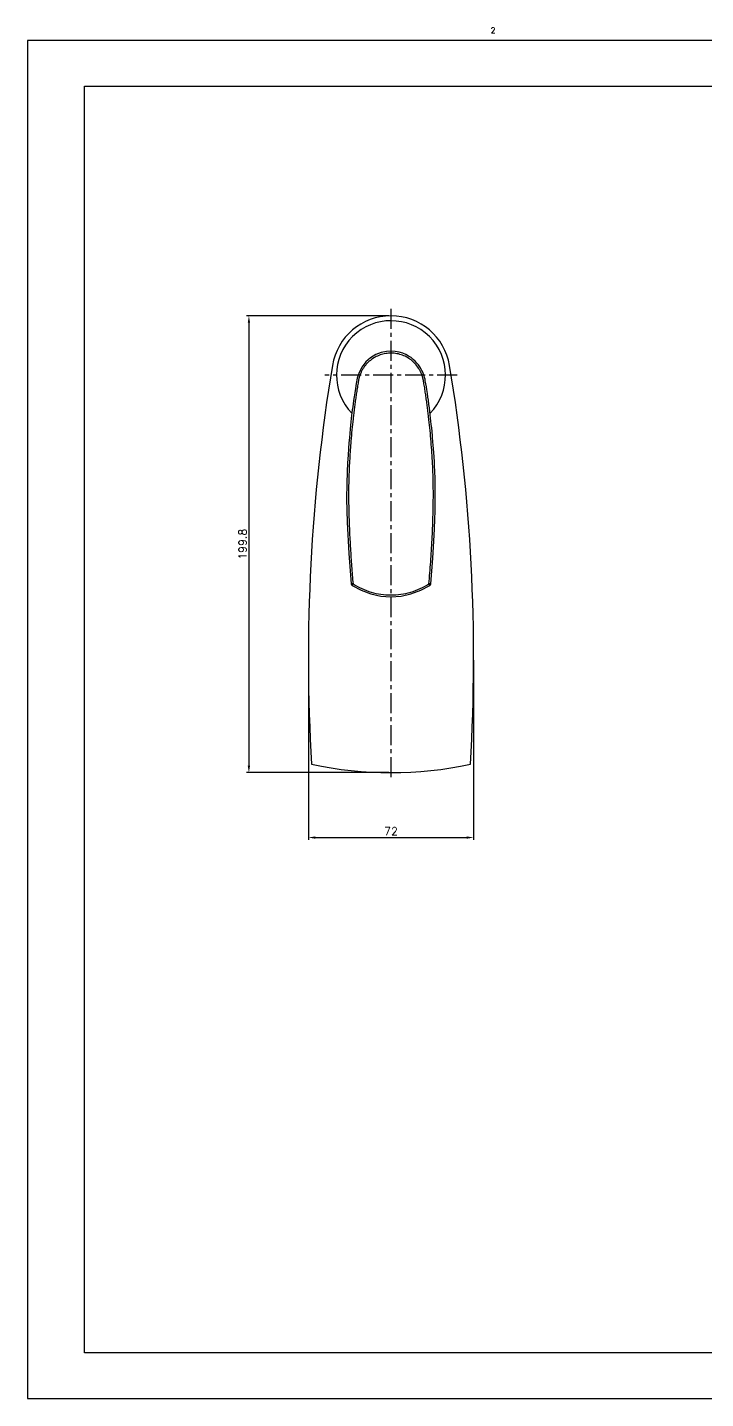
# Model space of a CAD drawing. Extents: x 16268 to 17109, y -53926 to -53326.
# Drawn here: x 16268 to 16565, y -53926 to -53326 of the extents above; entities that cross this region are included whole.
import ezdxf

# ---------------------------------------------------------------- set-up
doc = ezdxf.new("R2010")
doc.units = 0
doc.header["$LTSCALE"] = 7
doc.header["$MEASUREMENT"] = 0
doc.linetypes.add('CENTER', pattern=[2, 1.25, -0.25, 0.25, -0.25])
doc.layers.get('0').update_dxf_attribs({"color": 2, "linetype": 'CONTINUOUS'})
for name, color, linetype in [('08_ALL_FEATURES', 7, 'CONTINUOUS'), ('CL', 1, 'CENTER'), ('D', 2, 'CONTINUOUS'), ('DWG', 7, 'CONTINUOUS'), ('TXT', 4, 'CONTINUOUS')]:
    doc.layers.add(name, color=color, linetype=linetype)
doc.styles.add('GHS', font='ROMANS', dxfattribs={"bigfont": 'GHS'})

# ---------------------------------------------------------------- blocks, each defined once
blk = doc.blocks.new('BORDER')
for p, q in [((1, 1), (0, 1)), ((0, 1), (0, 0)), ((1, 0), (1, 1)), ((0, 0), (1, 0))]:
    blk.add_line(p, q)

msp = doc.modelspace()

# ---------------------------------------------------------------- linework, layer by layer
at = {"layer": '08_ALL_FEATURES', "color": 7, "linetype": 'Continuous'}
for p, q in [((16442.52, -53481.88), (16442.28, -53480.51)), ((16442.73, -53483.16), (16442.52, -53481.88)), ((16442.92, -53484.36), (16442.73, -53483.16)), ((16443.17, -53486.03), (16442.92, -53484.36)), ((16443.4, -53487.58), (16443.17, -53486.03)), ((16443.61, -53489.02), (16443.4, -53487.58)), ((16443.85, -53490.78), (16443.61, -53489.02)), ((16444.06, -53492.35), (16443.85, -53490.78)), ((16444.24, -53493.72), (16444.06, -53492.35)), ((16444.43, -53495.3), (16444.24, -53493.72)), ((16444.61, -53496.87), (16444.43, -53495.3)), ((16444.76, -53498.18), (16444.61, -53496.87)), ((16444.91, -53499.58), (16444.76, -53498.18)), ((16445.06, -53501.09), (16444.91, -53499.58)), ((16445.23, -53502.72), (16445.06, -53501.09)), ((16445.62, -53507.14), (16445.45, -53505.12)), ((16445.74, -53508.6), (16445.62, -53507.14)), ((16445.86, -53510.18), (16445.74, -53508.6)), ((16445.98, -53511.9), (16445.86, -53510.18)), ((16446.1, -53513.79), (16445.98, -53511.9)), ((16409.77, -53569.23), (16409.77, -53569.23)), ((16410.25, -53570), (16410.25, -53570)), ((16444.26, -53570), (16444.26, -53570)), ((16444.74, -53569.23), (16444.74, -53569.23))]:
    msp.add_line(p, q, dxfattribs=at)
for points in [[(16442.28, -53480.51), (16442.15, -53479.81), (16441.98, -53479.06), (16441.77, -53478.32), (16441.51, -53477.55), (16441.19, -53476.77), (16440.82, -53475.97), (16440.39, -53475.17), (16439.88, -53474.35), (16439.3, -53473.53), (16438.64, -53472.72), (16437.88, -53471.91), (16437.03, -53471.12), (16436.06, -53470.36), (16434.97, -53469.64), (16433.75, -53468.98), (16432.38, -53468.4), (16430.85, -53467.93), (16429.15, -53467.61), (16427.28, -53467.49), (16425.23, -53467.63), (16423.01, -53468.11), (16420.65, -53469.03), (16418.33, -53470.44), (16416.3, -53472.24), (16414.61, -53474.37), (16413.32, -53476.78), (16412.47, -53479.31), (16412.03, -53481.68), (16411.68, -53483.8), (16411.39, -53485.72), (16411.13, -53487.46), (16410.9, -53489.07), (16410.69, -53490.56), (16410.51, -53491.94), (16410.34, -53493.23), (16410.18, -53494.47), (16410.03, -53495.7), (16409.88, -53497.01), (16409.72, -53498.44), (16409.56, -53499.97), (16409.39, -53501.63), (16409.22, -53503.45), (16409.04, -53505.44), (16408.85, -53507.66)], [(16445.45, -53505.12), (16445.39, -53504.49), (16445.23, -53502.72)], [(16408.85, -53507.66), (16408.65, -53510.15), (16408.46, -53513), (16408.25, -53516.33), (16408.06, -53520.33), (16407.9, -53525.36), (16407.85, -53532.1), (16408.08, -53542.32), (16408.77, -53556.07), (16409.77, -53569.23)], [(16444.74, -53569.23), (16445.61, -53557.99), (16446.06, -53550.61), (16446.32, -53545.21), (16446.48, -53540.95), (16446.58, -53537.43), (16446.64, -53534.44), (16446.66, -53531.83), (16446.66, -53529.52), (16446.64, -53527.45), (16446.61, -53525.57), (16446.57, -53523.86), (16446.53, -53522.28), (16446.47, -53520.82), (16446.42, -53519.46), (16446.35, -53518.19), (16446.29, -53516.99), (16446.23, -53515.87), (16446.1, -53513.79)], [(16410.25, -53570), (16414.23, -53572.1), (16418.5, -53573.67), (16422.86, -53574.63), (16427.26, -53574.94), (16431.65, -53574.63), (16436.01, -53573.68), (16440.27, -53572.1), (16444.26, -53570)]]:
    msp.add_lwpolyline(points, dxfattribs=at)
for centre, start, end in [((16410.77, -53569.14), 185.85878, 238.84014), ((16443.74, -53569.14), 301.02537, 354.14013)]:
    msp.add_arc(centre, 1, start, end, dxfattribs=at)
for points, knots in [([(16443.85, -53569.33), (16444.14, -53566.11), (16444.65, -53559.64), (16445.16, -53551.54), (16445.47, -53545.03), (16445.65, -53540.12), (16445.77, -53535.2), (16445.8, -53531.1), (16445.79, -53527.81), (16445.75, -53524.54), (16445.63, -53520.46), (16445.39, -53515.59), (16445.08, -53510.75), (16444.71, -53505.91), (16444.27, -53501.08), (16443.84, -53497.06), (16443.45, -53493.85), (16443.14, -53491.44), (16442.81, -53489.03), (16442.52, -53487.03), (16442.28, -53485.43), (16442.1, -53484.23), (16441.91, -53483.03), (16441.74, -53482.03), (16441.6, -53481.23), (16441.52, -53480.73), (16441.45, -53480.33), (16441.39, -53480.03), (16441.33, -53479.73), (16441.24, -53479.34), (16441.11, -53478.85), (16440.93, -53478.27), (16440.72, -53477.69), (16440.26, -53476.56), (16439.39, -53474.93), (16437.88, -53472.99), (16436.06, -53471.32), (16433.98, -53469.98), (16431.7, -53469.02), (16429.27, -53468.46), (16426.79, -53468.32), (16424.32, -53468.62), (16421.94, -53469.33), (16419.72, -53470.44), (16417.73, -53471.91), (16416.31, -53473.39), (16415.33, -53474.71), (16414.69, -53475.75), (16414.13, -53476.84), (16413.75, -53477.78), (16413.49, -53478.55), (16413.32, -53479.14), (16413.17, -53479.73), (16413.06, -53480.33), (16412.96, -53480.93), (16412.82, -53481.73), (16412.65, -53482.73), (16412.46, -53483.93), (16412.27, -53485.13), (16412.09, -53486.33), (16411.86, -53487.93), (16411.57, -53489.93), (16411.3, -53491.94), (16411.1, -53493.54), (16410.9, -53495.15), (16410.57, -53497.97), (16410.15, -53501.99), (16409.87, -53505.21), (16409.74, -53506.82)], [0, 0, 0, 0, 0.062091, 0.124562, 0.1559, 0.187292, 0.218801, 0.25034, 0.266085, 0.281849, 0.313265, 0.344413, 0.375426, 0.406445, 0.437476, 0.468525, 0.484061, 0.499625, 0.515158, 0.530698, 0.538471, 0.546246, 0.554024, 0.561803, 0.565694, 0.569585, 0.571531, 0.573477, 0.575423, 0.577371, 0.58127, 0.585172, 0.589077, 0.592985, 0.608627, 0.624309, 0.640029, 0.655792, 0.671593, 0.687425, 0.703271, 0.719114, 0.734935, 0.750722, 0.766469, 0.782176, 0.790022, 0.797858, 0.805683, 0.813498, 0.817401, 0.821302, 0.825198, 0.829091, 0.832983, 0.836874, 0.844654, 0.852432, 0.860208, 0.867982, 0.875755, 0.891294, 0.906822, 0.914583, 0.922392, 0.937924, 0.968971, 1, 1, 1, 1]), ([(16409.74, -53506.82), (16409.53, -53509.4), (16409.16, -53514.57), (16408.85, -53521.07), (16408.73, -53526.3), (16408.7, -53531.55), (16408.76, -53536.81), (16408.93, -53542.06), (16409.13, -53547.29), (16409.48, -53553.8), (16410.01, -53561.58), (16410.43, -53566.76), (16410.66, -53569.33)], [0, 0, 0, 0, 0.123987, 0.248612, 0.31157, 0.374514, 0.500588, 0.563434, 0.626145, 0.751296, 0.875981, 1, 1, 1, 1]), ([(16410.66, -53569.33), (16410.55, -53569.34), (16410.34, -53569.35), (16410.1, -53569.34), (16409.94, -53569.32), (16409.85, -53569.29), (16409.8, -53569.27), (16409.78, -53569.24), (16409.78, -53569.23)], [0, 0, 0, 0, 0.357457, 0.679482, 0.803384, 0.896029, 0.959589, 1, 1, 1, 1]), ([(16410.25, -53570), (16410.25, -53570), (16410.25, -53569.99), (16410.26, -53569.99), (16410.26, -53569.99), (16410.26, -53569.98), (16410.28, -53569.96), (16410.29, -53569.94), (16410.31, -53569.9), (16410.33, -53569.87), (16410.36, -53569.82), (16410.4, -53569.76), (16410.45, -53569.67), (16410.52, -53569.56), (16410.59, -53569.45), (16410.63, -53569.37), (16410.66, -53569.33)], [0, 0, 0, 0, 0.001301, 0.005239, 0.011922, 0.021434, 0.049147, 0.087837, 0.136368, 0.193596, 0.258374, 0.329559, 0.486585, 0.656027, 0.829836, 1, 1, 1, 1]), ([(16410.66, -53569.33), (16411.9, -53570.1), (16414.48, -53571.46), (16418.59, -53572.99), (16422.87, -53573.94), (16427.25, -53574.27), (16431.63, -53573.94), (16435.92, -53572.99), (16440.03, -53571.46), (16442.61, -53570.1), (16443.85, -53569.33)], [0, 0, 0, 0, 0.124918, 0.249881, 0.374894, 0.499936, 0.625021, 0.75008, 0.87506, 1, 1, 1, 1]), ([(16444.74, -53569.23), (16444.74, -53569.24), (16444.71, -53569.27), (16444.66, -53569.29), (16444.58, -53569.31), (16444.47, -53569.33), (16444.34, -53569.34), (16444.13, -53569.35), (16443.97, -53569.34), (16443.85, -53569.33)], [0, 0, 0, 0, 0.040305, 0.103747, 0.195656, 0.315448, 0.460368, 0.626184, 1, 1, 1, 1]), ([(16443.85, -53569.33), (16443.88, -53569.38), (16443.93, -53569.47), (16444.01, -53569.59), (16444.08, -53569.71), (16444.14, -53569.81), (16444.18, -53569.88), (16444.21, -53569.92), (16444.22, -53569.95), (16444.24, -53569.97), (16444.25, -53569.99), (16444.25, -53569.99), (16444.26, -53570), (16444.26, -53570)], [0, 0, 0, 0, 0.204774, 0.396384, 0.568617, 0.716832, 0.836984, 0.885498, 0.925775, 0.957523, 0.980575, 0.994774, 1, 1, 1, 1])]:
    msp.add_open_spline(points, degree=3, knots=knots, dxfattribs=at)
at = {"layer": 'CL'}
for p, q in [((16427.26, -53449.07), (16427.26, -53654.87)), ((16456.26, -53478.07), (16398.26, -53478.07))]:
    msp.add_line(p, q, dxfattribs=at)
at = {"layer": 'D'}
for p, q in [((16426.26, -53452.07), (16364.1, -53452.07)), ((16365.1, -53455.07), (16365.1, -53648.87)), ((16391.11, -53602.61), (16391.11, -53681.25)), ((16463.41, -53602.61), (16463.41, -53681.25)), ((16426.26, -53651.87), (16364.1, -53651.87)), ((16394.11, -53680.25), (16460.41, -53680.25))]:
    msp.add_line(p, q, dxfattribs=at)
for points in [[(16364.6, -53455.07), (16365.6, -53455.07), (16365.1, -53452.07)], [(16364.6, -53648.87), (16365.6, -53648.87), (16365.1, -53651.87)], [(16394.11, -53679.75), (16394.11, -53680.75), (16391.11, -53680.25)], [(16460.41, -53679.75), (16460.41, -53680.75), (16463.41, -53680.25)]]:
    msp.add_solid(points, dxfattribs=at)
at = {"layer": 'DWG'}
for centre, radius, start, end in [((16427.26, -53478.07), 26, 9.3931, 170.6069), ((16427.26, -53478.07), 23.85, 315.8009, 224.19728), ((17174.11, -53601.61), 783, 170.6069, 183.40849), ((15680.41, -53601.61), 783, 356.59151, 9.3931), ((16427.26, -53486.67), 165.2, 257.85179, 282.14821)]:
    msp.add_arc(centre, radius, start, end, dxfattribs=at)
at = {"layer": 'TXT'}
for p, q in [((16293.19, -53905.62), (16293.19, -53351.62)), ((16293.19, -53351.62), (17079.19, -53351.62)), ((17079.19, -53905.62), (16293.19, -53905.62))]:
    msp.add_line(p, q, dxfattribs=at)

# ---------------------------------------------------------------- block references
at = {"xscale": 841, "yscale": 594, "zscale": 841}
msp.add_blockref('BORDER', (16268.19, -53925.62), dxfattribs=at)

# ---------------------------------------------------------------- texts
at = {"color": 7, "style": 'GHS'}
msp.add_text('2', height=2.5, dxfattribs=at).set_placement((16470.85, -53328.43))
at = {"layer": 'D', "insert": (16362.35, -53551.97), "char_height": 3.5, "attachment_point": 5, "rotation": 90, "style": 'GHS'}
msp.add_mtext('\\A1;199.8', dxfattribs=at)
at = {"layer": 'D', "insert": (16427.26, -53677.5), "char_height": 3.5, "attachment_point": 5, "style": 'GHS'}
msp.add_mtext('72', dxfattribs=at)

doc.saveas('drawing.dxf')
